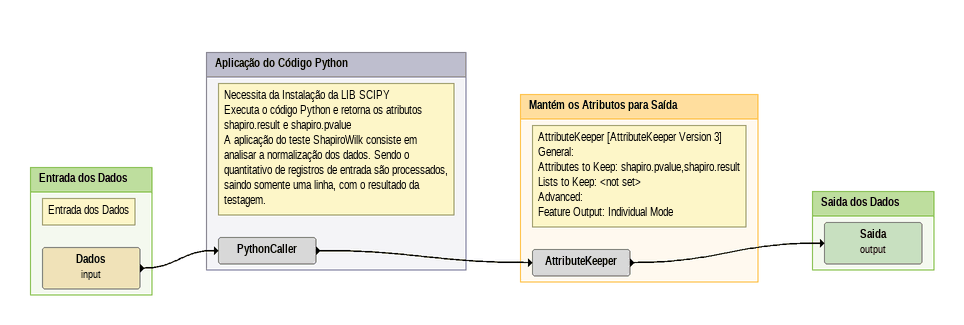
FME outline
Bookmark: Entrada dos Dados
Note: Entrada dos Dados
Dados (input)
    -> PythonCaller

Bookmark: Aplicação do Código Python
Note: Necessita da Instalação da LIB SCIPY / Executa o código Python e retorna os atributos shapiro.result e shapiro.pvalue / A aplicação do teste ShapiroWilk consiste em analisar a normalização dos dados. Sendo o quantitativo de registros de entrada são processados, saindo somente uma linha, com o resultado da testagem.
PythonCaller
    -> AttributeKeeper

Bookmark: Mantém os Atributos para Saída
Note: AttributeKeeper [AttributeKeeper Version 3] / General: / Attributes to Keep: shapiro.pvalue,shapiro.result / Lists to Keep: <not set> / Advanced: / Feature Output: Individual Mode
AttributeKeeper
    -> Saida (output)

Bookmark: Saida dos Dados
Saida (output)
